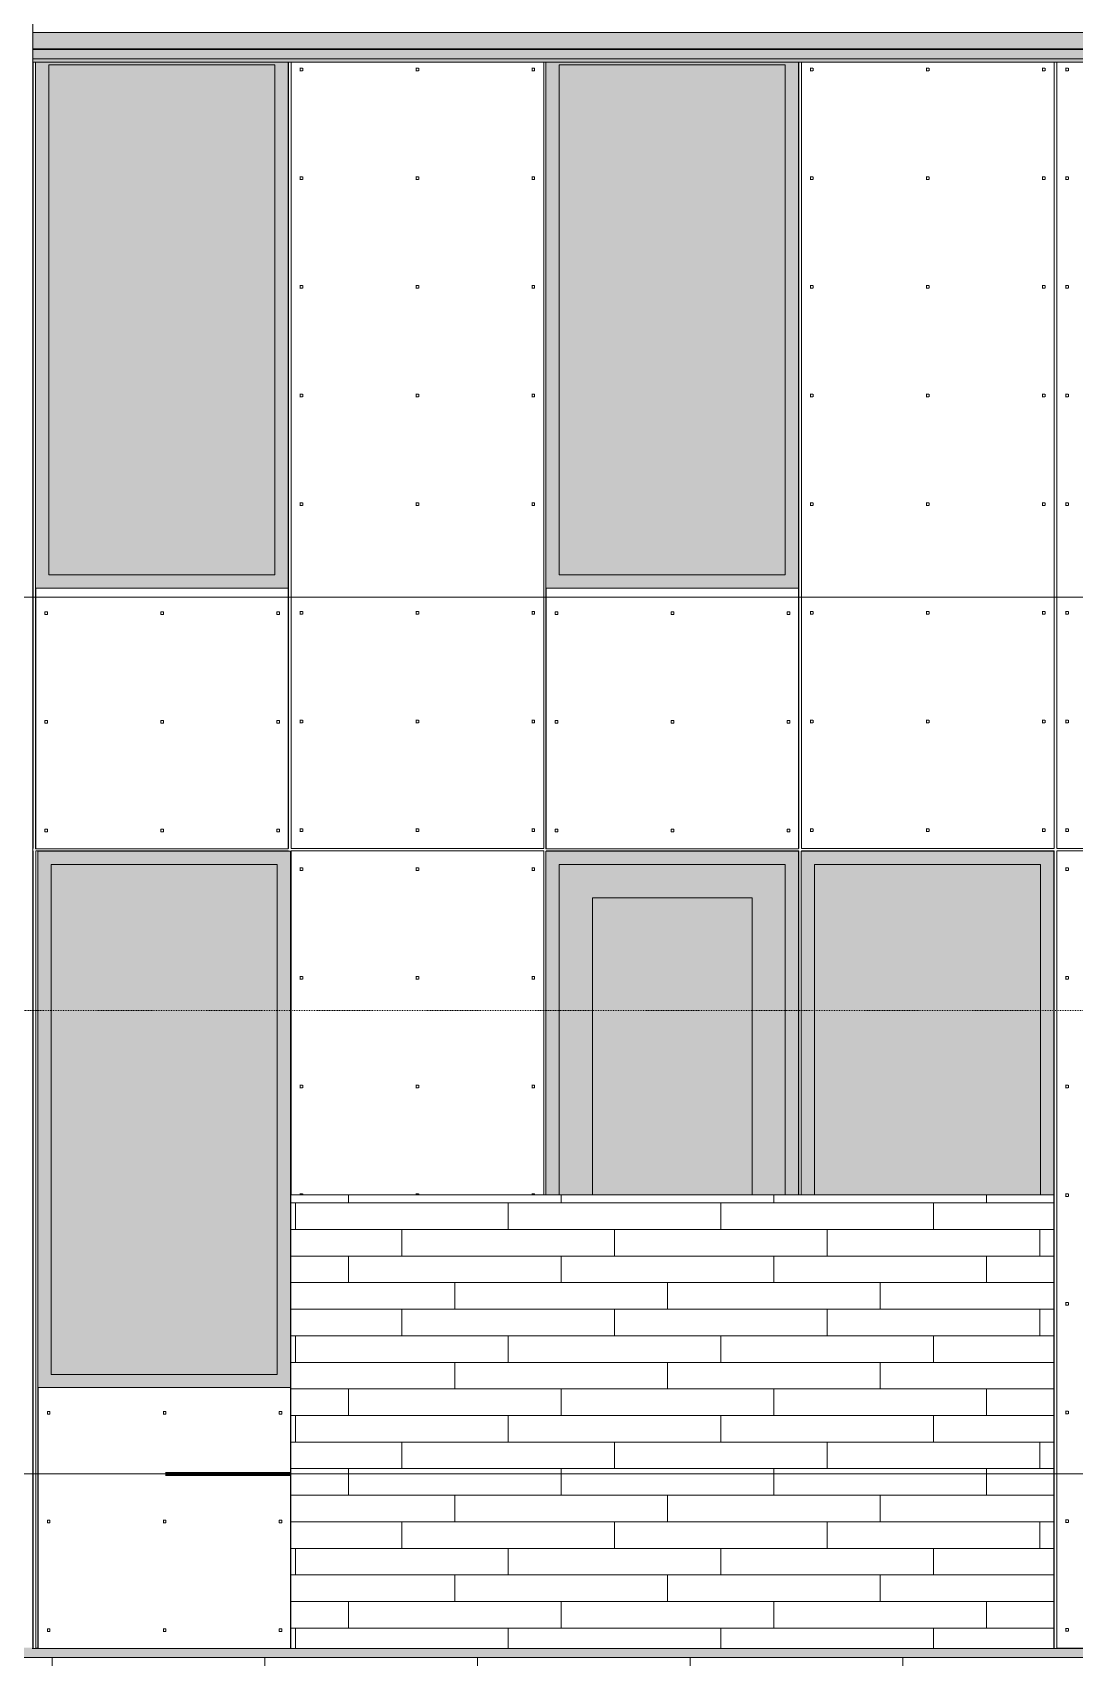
# Model space of a CAD drawing. Header units: inches. Extents: x -4179 to 1631, y -360 to 585.
# Drawn here: x -2369.4 to -2212.6, y 108.4 to 353 of the extents above; entities that cross this region are included whole.
import ezdxf

# ---------------------------------------------------------------- set-up
doc = ezdxf.new("R2010")
doc.units = ezdxf.units.IN
doc.header["$MEASUREMENT"] = 0
doc.linetypes.add('Aligning Line 1_8_', pattern=[0.25, 0.125, -0.125])
doc.linetypes.add('Grid Line 1_2_', pattern=[0.875, 0.5, -0.125, 0.125, -0.125])
for name, color, linetype, lineweight in [('0-1', 7, 'Continuous', 5), ('A-AREA', 32, 'Continuous', 70), ('A-CLNG', 13, 'Continuous', 13), ('A-CLNG-1', 13, 'Continuous', 5), ('A-FLOR-LEVL-1', 51, 'Grid Line 1_2_', 9), ('A-GENM', 5, 'Continuous', 9), ('A-GLAZ', 151, 'Continuous', 13), ('A-GLAZ-1', 251, 'Continuous', 9), ('A-WALL', 113, 'Continuous', 13), ('A-WALL-PATT-1', 251, 'Continuous', 9), ('G-ANNO-SYMB', 111, 'Aligning Line 1_8_', 9)]:
    doc.layers.add(name, color=color, linetype=linetype, lineweight=lineweight)
pattern_1 = [(0, (-2217.824, 136.8), (0, 4), []), (90, (-2217.824, 136.8), (-8, 8), [4, -28]), (90, (-2201.824, 140.8), (-8, 8), [4, -28])]

# ---------------------------------------------------------------- blocks, each defined once
blk = doc.blocks.new('CTR - 2nd Phase_rvt-1-BUILDING ELEVATION - WEST')
at = {"layer": 'A-FLOR-LEVL-1'}
for p, q in [((-4168.71, 268), (-1814.21, 268)), ((-4168.71, 136), (-1814.21, 136))]:
    blk.add_line(p, q, dxfattribs=at)
blk = doc.blocks.new('CTR - 1st Phase - Common Walls_rvt-1-BUILDING ELEVATION - WEST')
at = {"layer": 'A-FLOR-LEVL-1'}
for p, q in [((-4168.71, 268), (-1814.21, 268)), ((-4168.71, 136), (-1814.21, 136))]:
    blk.add_line(p, q, dxfattribs=at)
blk = doc.blocks.new('CTR - 1st Phase -Stairs _ Elevators_rvt-1-BUILDING ELEVATION - WEST')
at = {"layer": 'A-FLOR-LEVL-1'}
for p, q in [((-4168.71, 268), (-1814.21, 268)), ((-4168.71, 136), (-1814.21, 136))]:
    blk.add_line(p, q, dxfattribs=at)
blk = doc.blocks.new('Basic Wall _ EXT - FIBER CEMENT - LARGE - ___-2162463-BUILDING ELEVATION - WEST')
at = {"layer": 'A-WALL'}
for points in [[(-2067.92, 350.53), (-2067.89, 350.53), (-2067.92, 353), (-2369.31, 353), (-2369.31, 350.53), (-2071.29, 350.53)], [(-2177.06, 350.46), (-2067.17, 350.47), (-2067.92, 350.53), (-2369.31, 350.5), (-2369.28, 350.46), (-2177.12, 350.46)], [(-2369.31, 349.02), (-2177.12, 349.02), (-2177.12, 350.12), (-2067.14, 350.12), (-2067.17, 350.46), (-2369.31, 350.46), (-2369.31, 349.34)], [(-2067.07, 348.68), (-2066.86, 348.68), (-2067.11, 348.98), (-2067.14, 348.76), (-2177.12, 348.76), (-2177.12, 349.02), (-2369.31, 349.02), (-2369.31, 348.68), (-2067.11, 348.68)], [(-2369.3, 348.55), (-2066.84, 348.59), (-2066.86, 348.68), (-2369.31, 348.64), (-2369.31, 348.55)]]:
    blk.add_hatch(color=256, dxfattribs=at).paths.add_polyline_path(points, flags=0)
for p, q in [((-2369.31, 350.53), (-2369.31, 353)), ((-2067.89, 353), (-2369.31, 353)), ((-2369.31, 350.46), (-2369.31, 350.53)), ((-2067.89, 350.53), (-2369.31, 350.53)), ((-2369.31, 349.02), (-2369.31, 350.46)), ((-2067.14, 350.46), (-2369.31, 350.46)), ((-2369.31, 348.68), (-2369.31, 349.02)), ((-2177.12, 349.02), (-2369.31, 349.02)), ((-2369.31, 348.55), (-2369.31, 348.68)), ((-2369.31, 348.53), (-2369.31, 348.55)), ((-2369.31, 348.51), (-2369.31, 348.53)), ((-2369.31, 348.51), (-2066.96, 348.51))]:
    blk.add_line(p, q, dxfattribs=at)
blk = doc.blocks.new('_THE_ WINDOW _ DOOR - Door - 2nd Floor-2113405-BUILDING ELEVATION - WEST')
at = {"layer": 'A-GLAZ'}
for points in [[(-2290.14, 178), (-2290.14, 227.75), (-2256.11, 227.75), (-2256.11, 178), (-2254.11, 178), (-2254.11, 229.75), (-2292.14, 229.75), (-2292.14, 178), (-2291.23, 178)], [(-2285.14, 178), (-2285.14, 222.75), (-2261.11, 222.75), (-2261.11, 178), (-2256.11, 178), (-2256.11, 227.75), (-2290.14, 227.75), (-2290.14, 178), (-2287.17, 178)], [(-2261.11, 178), (-2261.11, 222.75), (-2285.14, 222.75), (-2285.14, 178)]]:
    blk.add_hatch(color=256, dxfattribs=at).paths.add_polyline_path(points, flags=0)
for p, q in [((-2254.11, 229.75), (-2292.14, 229.75)), ((-2292.14, 229.75), (-2292.14, 178)), ((-2290.14, 178), (-2290.14, 227.75)), ((-2290.14, 227.75), (-2256.11, 227.75)), ((-2256.11, 227.75), (-2256.11, 178)), ((-2254.11, 178), (-2254.11, 229.75)), ((-2285.14, 178), (-2285.14, 222.75)), ((-2285.14, 222.75), (-2261.11, 222.75)), ((-2261.11, 222.75), (-2261.11, 178))]:
    blk.add_line(p, q, dxfattribs=at)
blk = doc.blocks.new('_THE_ WINDOW _ DOOR - Window - 3rd Floor-V15-BUILDING ELEVATION - WEST')
at = {"layer": 'A-GLAZ'}
h = blk.add_hatch(color=256, dxfattribs=at)
h.paths.add_polyline_path([(-2254.11, 269.37), (-2254.11, 348.51), (-2292.14, 348.51), (-2292.14, 269.37), (-2256.11, 269.37)], flags=0)
h.paths.add_polyline_path([(-2258.03, 271.37), (-2290.14, 271.4), (-2290.14, 348.12), (-2256.11, 348.12), (-2256.11, 271.37)], flags=0)
blk.add_hatch(color=256, dxfattribs=at).paths.add_polyline_path([(-2258.03, 271.37), (-2256.11, 271.37), (-2256.11, 348.12), (-2290.14, 348.12), (-2290.14, 271.37)], flags=0)
at = {"layer": 'A-GLAZ-1'}
h = blk.add_hatch(dxfattribs=at)
h.set_pattern_fill('FP_32', color=256, style=0, pattern_type=2)
h.set_pattern_definition([(180, (-2293.88, 287.55), (38.4, 120.38), [0.392, -38.007]), (180, (-2293.88, 287.95), (38.4, 120.38), [0.392, -38.007]), (180, (-2293.88, 303.91), (38.4, 120.38), [0.392, -38.007]), (180, (-2293.88, 304.3), (38.4, 120.38), [0.392, -38.007]), (180, (-2293.88, 320.27), (38.4, 120.38), [0.392, -38.007]), (180, (-2293.88, 320.66), (38.4, 120.38), [0.392, -38.007]), (180, (-2293.88, 336.62), (38.4, 120.38), [0.392, -38.007]), (180, (-2293.88, 337.02), (38.4, 120.38), [0.392, -38.007]), (180, (-2293.88, 352.98), (38.4, 120.38), [0.392, -38.007]), (180, (-2293.88, 353.38), (38.4, 120.38), [0.392, -38.007]), (180, (-2293.88, 369.34), (38.4, 120.38), [0.392, -38.007]), (180, (-2293.88, 369.73), (38.4, 120.375), [0.392, -38.007]), (180, (-2293.88, 385.7), (38.4, 120.375), [0.392, -38.007]), (180, (-2293.88, 386.09), (38.4, 120.375), [0.392, -38.007]), (180, (-2293.88, 402.05), (38.4, 120.375), [0.392, -38.007]), (180, (-2293.88, 402.45), (38.4, 120.375), [0.392, -38.007]), (180, (-2311.33, 287.55), (38.4, 120.38), [0.392, -38.007]), (180, (-2311.33, 287.95), (38.4, 120.38), [0.392, -38.007]), (180, (-2311.33, 303.91), (38.4, 120.38), [0.392, -38.007]), (180, (-2311.33, 304.3), (38.4, 120.38), [0.392, -38.007]), (180, (-2311.33, 320.27), (38.4, 120.38), [0.392, -38.007]), (180, (-2311.33, 320.66), (38.4, 120.38), [0.392, -38.007]), (180, (-2311.33, 336.62), (38.4, 120.38), [0.392, -38.007]), (180, (-2311.33, 337.02), (38.4, 120.38), [0.392, -38.007]), (180, (-2311.33, 352.98), (38.4, 120.38), [0.392, -38.007]), (180, (-2311.33, 353.38), (38.4, 120.38), [0.392, -38.007]), (180, (-2311.33, 369.34), (38.4, 120.375), [0.392, -38.007]), (180, (-2311.33, 369.73), (38.4, 120.375), [0.392, -38.007]), (180, (-2311.33, 385.7), (38.4, 120.375), [0.392, -38.007]), (180, (-2311.33, 386.09), (38.4, 120.375), [0.392, -38.007]), (180, (-2311.33, 402.05), (38.4, 120.375), [0.392, -38.007]), (180, (-2311.33, 402.45), (38.4, 120.375), [0.392, -38.007]), (180, (-2328.78, 287.55), (38.4, 120.38), [0.392, -38.007]), (180, (-2328.78, 287.95), (38.4, 120.38), [0.392, -38.007]), (180, (-2328.78, 303.91), (38.4, 120.38), [0.392, -38.007]), (180, (-2328.78, 304.3), (38.4, 120.38), [0.392, -38.007]), (180, (-2328.78, 320.27), (38.4, 120.38), [0.392, -38.007]), (180, (-2328.78, 320.66), (38.4, 120.38), [0.392, -38.007]), (180, (-2328.78, 336.62), (38.4, 120.38), [0.392, -38.007]), (180, (-2328.78, 337.02), (38.4, 120.38), [0.392, -38.007]), (180, (-2328.78, 352.98), (38.4, 120.38), [0.392, -38.007]), (180, (-2328.78, 353.38), (38.4, 120.38), [0.392, -38.007]), (180, (-2328.78, 369.34), (38.4, 120.375), [0.392, -38.007]), (180, (-2328.78, 369.73), (38.4, 120.375), [0.392, -38.007]), (180, (-2328.78, 385.7), (38.4, 120.375), [0.392, -38.007]), (180, (-2328.78, 386.09), (38.4, 120.375), [0.392, -38.007]), (180, (-2328.78, 402.05), (38.4, 120.375), [0.392, -38.007]), (180, (-2328.78, 402.45), (38.4, 120.375), [0.392, -38.007]), (90, (-2292.136, 285), (38.4, -2e-15), [120, -0.375]), (90, (-2292.51, 285), (38.4, -2e-15), [120, -0.375]), (90, (-2293.877, 287.554), (38.4, -2e-15), [0.392, -119.982]), (90, (-2293.877, 303.91), (38.4, -2e-15), [0.392, -119.982]), (90, (-2293.877, 320.268), (38.4, -2e-15), [0.392, -119.982]), (90, (-2293.877, 336.625), (38.4, -2e-15), [0.392, -119.982]), (90, (-2293.877, 352.982), (38.4, -2e-15), [0.392, -119.982]), (90, (-2293.877, 369.34), (38.4, -2e-15), [0.392, -119.982]), (90, (-2293.877, 385.697), (38.4, -2e-15), [0.392, -119.982]), (90, (-2293.877, 402.054), (38.4, -2e-15), [0.392, -119.982]), (90, (-2294.27, 287.554), (38.4, -2e-15), [0.392, -119.982]), (90, (-2294.27, 303.91), (38.4, -2e-15), [0.392, -119.982]), (90, (-2294.27, 320.268), (38.4, -2e-15), [0.392, -119.982]), (90, (-2294.27, 336.625), (38.4, -2e-15), [0.392, -119.982]), (90, (-2294.27, 352.982), (38.4, -2e-15), [0.392, -119.982]), (90, (-2294.27, 369.34), (38.4, -2e-15), [0.392, -119.982]), (90, (-2294.27, 385.697), (38.4, -2e-15), [0.392, -119.982]), (90, (-2294.27, 402.054), (38.4, -2e-15), [0.392, -119.982]), (90, (-2311.327, 287.554), (38.4, -2e-15), [0.392, -119.982]), (90, (-2311.327, 303.91), (38.4, -2e-15), [0.392, -119.982]), (90, (-2311.327, 320.268), (38.4, -2e-15), [0.392, -119.982]), (90, (-2311.327, 336.625), (38.4, -2e-15), [0.392, -119.982]), (90, (-2311.327, 352.982), (38.4, -2e-15), [0.392, -119.982]), (90, (-2311.327, 369.34), (38.4, -2e-15), [0.392, -119.982]), (90, (-2311.327, 385.697), (38.4, -2e-15), [0.392, -119.982]), (90, (-2311.327, 402.054), (38.4, -2e-15), [0.392, -119.982]), (90, (-2311.72, 287.554), (38.4, -2e-15), [0.392, -119.982]), (90, (-2311.72, 303.91), (38.4, -2e-15), [0.392, -119.982]), (90, (-2311.72, 320.268), (38.4, -2e-15), [0.392, -119.982]), (90, (-2311.72, 336.625), (38.4, -2e-15), [0.392, -119.982]), (90, (-2311.72, 352.982), (38.4, -2e-15), [0.392, -119.982]), (90, (-2311.72, 369.34), (38.4, -2e-15), [0.392, -119.982]), (90, (-2311.72, 385.697), (38.4, -2e-15), [0.392, -119.982]), (90, (-2311.72, 402.054), (38.4, -2e-15), [0.392, -119.982]), (90, (-2328.777, 287.554), (38.4, -2e-15), [0.392, -119.982]), (90, (-2328.777, 303.91), (38.4, -2e-15), [0.392, -119.982]), (90, (-2328.777, 320.268), (38.4, -2e-15), [0.392, -119.982]), (90, (-2328.777, 336.625), (38.4, -2e-15), [0.392, -119.982]), (90, (-2328.777, 352.982), (38.4, -2e-15), [0.392, -119.982]), (90, (-2328.777, 369.34), (38.4, -2e-15), [0.392, -119.982]), (90, (-2328.777, 385.697), (38.4, -2e-15), [0.392, -119.982]), (90, (-2328.777, 402.054), (38.4, -2e-15), [0.392, -119.982]), (90, (-2329.17, 287.554), (38.4, -2e-15), [0.392, -119.982]), (90, (-2329.17, 303.91), (38.4, -2e-15), [0.392, -119.982]), (90, (-2329.17, 320.268), (38.4, -2e-15), [0.392, -119.982]), (90, (-2329.17, 336.625), (38.4, -2e-15), [0.392, -119.982]), (90, (-2329.17, 352.982), (38.4, -2e-15), [0.392, -119.982]), (90, (-2329.17, 369.34), (38.4, -2e-15), [0.392, -119.982]), (90, (-2329.17, 385.697), (38.4, -2e-15), [0.392, -119.982]), (90, (-2329.17, 402.054), (38.4, -2e-15), [0.392, -119.982]), (0, (-2330.54, 284.62), (38.4, 120.38), [38.025, -0.375]), (0, (-2330.54, 285), (38.4, 120.38), [38.025, -0.375])])
h.paths.add_polyline_path([(-2254.11, 230.12), (-2254.11, 269.37), (-2292.14, 269.37), (-2292.14, 230.12)], flags=0)
at = {"layer": 'A-GLAZ'}
for p, q in [((-2292.14, 348.52), (-2292.14, 269.37)), ((-2290.14, 348.12), (-2256.11, 348.12)), ((-2290.14, 271.37), (-2290.14, 348.12)), ((-2256.11, 348.12), (-2256.11, 271.37)), ((-2254.11, 269.37), (-2254.11, 348.53)), ((-2292.14, 269.37), (-2254.11, 269.37)), ((-2292.14, 269.37), (-2292.14, 230.12)), ((-2256.11, 271.37), (-2290.14, 271.37)), ((-2254.11, 230.12), (-2254.11, 269.37)), ((-2292.14, 230.12), (-2254.11, 230.12))]:
    blk.add_line(p, q, dxfattribs=at)
blk = doc.blocks.new('_THE_ WINDOW _ DOOR - Window - 3rd Floor-2113404-BUILDING ELEVATION - WEST')
at = {"layer": 'A-GLAZ'}
h = blk.add_hatch(color=256, dxfattribs=at)
h.paths.add_polyline_path([(-2445.74, 269.37), (-2407.71, 269.37), (-2407.71, 348.51), (-2445.74, 348.51), (-2445.74, 343.6)], flags=0)
h.paths.add_polyline_path([(-2409.71, 271.37), (-2443.74, 271.37), (-2443.74, 348.12), (-2409.71, 348.12), (-2409.71, 343.6)], flags=0)
blk.add_hatch(color=256, dxfattribs=at).paths.add_polyline_path([(-2443.74, 271.37), (-2409.71, 271.37), (-2409.71, 348.12), (-2443.74, 348.12), (-2443.74, 305.4)], flags=0)
at = {"layer": 'A-GLAZ-1'}
h = blk.add_hatch(dxfattribs=at)
h.set_pattern_fill('FP_18', color=256, style=0, pattern_type=2)
h.set_pattern_definition([(180, (-2447.48, 287.55), (38.4, 120.38), [0.392, -38.007]), (180, (-2447.48, 287.95), (38.4, 120.38), [0.392, -38.007]), (180, (-2447.48, 303.91), (38.4, 120.38), [0.392, -38.007]), (180, (-2447.48, 304.3), (38.4, 120.38), [0.392, -38.007]), (180, (-2447.48, 320.27), (38.4, 120.38), [0.392, -38.007]), (180, (-2447.48, 320.66), (38.4, 120.38), [0.392, -38.007]), (180, (-2447.48, 336.62), (38.4, 120.38), [0.392, -38.007]), (180, (-2447.48, 337.02), (38.4, 120.38), [0.392, -38.007]), (180, (-2447.48, 352.98), (38.4, 120.38), [0.392, -38.007]), (180, (-2447.48, 353.38), (38.4, 120.38), [0.392, -38.007]), (180, (-2447.48, 369.34), (38.4, 120.38), [0.392, -38.007]), (180, (-2447.48, 369.73), (38.4, 120.375), [0.392, -38.007]), (180, (-2447.48, 385.7), (38.4, 120.375), [0.392, -38.007]), (180, (-2447.48, 386.09), (38.4, 120.375), [0.392, -38.007]), (180, (-2447.48, 402.05), (38.4, 120.375), [0.392, -38.007]), (180, (-2447.48, 402.45), (38.4, 120.375), [0.392, -38.007]), (180, (-2464.93, 287.55), (38.4, 120.38), [0.392, -38.007]), (180, (-2464.93, 287.95), (38.4, 120.38), [0.392, -38.007]), (180, (-2464.93, 303.91), (38.4, 120.38), [0.392, -38.007]), (180, (-2464.93, 304.3), (38.4, 120.38), [0.392, -38.007]), (180, (-2464.93, 320.27), (38.4, 120.38), [0.392, -38.007]), (180, (-2464.93, 320.66), (38.4, 120.38), [0.392, -38.007]), (180, (-2464.93, 336.62), (38.4, 120.38), [0.392, -38.007]), (180, (-2464.93, 337.02), (38.4, 120.38), [0.392, -38.007]), (180, (-2464.93, 352.98), (38.4, 120.38), [0.392, -38.007]), (180, (-2464.93, 353.38), (38.4, 120.38), [0.392, -38.007]), (180, (-2464.93, 369.34), (38.4, 120.375), [0.392, -38.007]), (180, (-2464.93, 369.73), (38.4, 120.375), [0.392, -38.007]), (180, (-2464.93, 385.7), (38.4, 120.375), [0.392, -38.007]), (180, (-2464.93, 386.09), (38.4, 120.375), [0.392, -38.007]), (180, (-2464.93, 402.05), (38.4, 120.375), [0.392, -38.007]), (180, (-2464.93, 402.45), (38.4, 120.375), [0.392, -38.007]), (180, (-2482.38, 287.55), (38.4, 120.38), [0.392, -38.007]), (180, (-2482.38, 287.95), (38.4, 120.38), [0.392, -38.007]), (180, (-2482.38, 303.91), (38.4, 120.38), [0.392, -38.007]), (180, (-2482.38, 304.3), (38.4, 120.38), [0.392, -38.007]), (180, (-2482.38, 320.27), (38.4, 120.38), [0.392, -38.007]), (180, (-2482.38, 320.66), (38.4, 120.38), [0.392, -38.007]), (180, (-2482.38, 336.62), (38.4, 120.38), [0.392, -38.007]), (180, (-2482.38, 337.02), (38.4, 120.38), [0.392, -38.007]), (180, (-2482.38, 352.98), (38.4, 120.38), [0.392, -38.007]), (180, (-2482.38, 353.38), (38.4, 120.38), [0.392, -38.007]), (180, (-2482.38, 369.34), (38.4, 120.375), [0.392, -38.007]), (180, (-2482.38, 369.73), (38.4, 120.375), [0.392, -38.007]), (180, (-2482.38, 385.7), (38.4, 120.375), [0.392, -38.007]), (180, (-2482.38, 386.09), (38.4, 120.375), [0.392, -38.007]), (180, (-2482.38, 402.05), (38.4, 120.375), [0.392, -38.007]), (180, (-2482.38, 402.45), (38.4, 120.375), [0.392, -38.007]), (90, (-2445.736, 285), (38.4, -2e-15), [120, -0.375]), (90, (-2446.11, 285), (38.4, -2e-15), [120, -0.375]), (90, (-2447.477, 287.554), (38.4, -2e-15), [0.392, -119.982]), (90, (-2447.477, 303.91), (38.4, -2e-15), [0.392, -119.982]), (90, (-2447.477, 320.268), (38.4, -2e-15), [0.392, -119.982]), (90, (-2447.477, 336.625), (38.4, -2e-15), [0.392, -119.982]), (90, (-2447.477, 352.982), (38.4, -2e-15), [0.392, -119.982]), (90, (-2447.477, 369.34), (38.4, -2e-15), [0.392, -119.982]), (90, (-2447.477, 385.697), (38.4, -2e-15), [0.392, -119.982]), (90, (-2447.477, 402.054), (38.4, -2e-15), [0.392, -119.982]), (90, (-2447.87, 287.554), (38.4, -2e-15), [0.392, -119.982]), (90, (-2447.87, 303.91), (38.4, -2e-15), [0.392, -119.982]), (90, (-2447.87, 320.268), (38.4, -2e-15), [0.392, -119.982]), (90, (-2447.87, 336.625), (38.4, -2e-15), [0.392, -119.982]), (90, (-2447.87, 352.982), (38.4, -2e-15), [0.392, -119.982]), (90, (-2447.87, 369.34), (38.4, -2e-15), [0.392, -119.982]), (90, (-2447.87, 385.697), (38.4, -2e-15), [0.392, -119.982]), (90, (-2447.87, 402.054), (38.4, -2e-15), [0.392, -119.982]), (90, (-2464.927, 287.554), (38.4, -2e-15), [0.392, -119.982]), (90, (-2464.927, 303.91), (38.4, -2e-15), [0.392, -119.982]), (90, (-2464.927, 320.268), (38.4, -2e-15), [0.392, -119.982]), (90, (-2464.927, 336.625), (38.4, -2e-15), [0.392, -119.982]), (90, (-2464.927, 352.982), (38.4, -2e-15), [0.392, -119.982]), (90, (-2464.927, 369.34), (38.4, -2e-15), [0.392, -119.982]), (90, (-2464.927, 385.697), (38.4, -2e-15), [0.392, -119.982]), (90, (-2464.927, 402.054), (38.4, -2e-15), [0.392, -119.982]), (90, (-2465.32, 287.554), (38.4, -2e-15), [0.392, -119.982]), (90, (-2465.32, 303.91), (38.4, -2e-15), [0.392, -119.982]), (90, (-2465.32, 320.268), (38.4, -2e-15), [0.392, -119.982]), (90, (-2465.32, 336.625), (38.4, -2e-15), [0.392, -119.982]), (90, (-2465.32, 352.982), (38.4, -2e-15), [0.392, -119.982]), (90, (-2465.32, 369.34), (38.4, -2e-15), [0.392, -119.982]), (90, (-2465.32, 385.697), (38.4, -2e-15), [0.392, -119.982]), (90, (-2465.32, 402.054), (38.4, -2e-15), [0.392, -119.982]), (90, (-2482.377, 287.554), (38.4, -2e-15), [0.392, -119.982]), (90, (-2482.377, 303.91), (38.4, -2e-15), [0.392, -119.982]), (90, (-2482.377, 320.268), (38.4, -2e-15), [0.392, -119.982]), (90, (-2482.377, 336.625), (38.4, -2e-15), [0.392, -119.982]), (90, (-2482.377, 352.982), (38.4, -2e-15), [0.392, -119.982]), (90, (-2482.377, 369.34), (38.4, -2e-15), [0.392, -119.982]), (90, (-2482.377, 385.697), (38.4, -2e-15), [0.392, -119.982]), (90, (-2482.377, 402.054), (38.4, -2e-15), [0.392, -119.982]), (90, (-2482.77, 287.554), (38.4, -2e-15), [0.392, -119.982]), (90, (-2482.77, 303.91), (38.4, -2e-15), [0.392, -119.982]), (90, (-2482.77, 320.268), (38.4, -2e-15), [0.392, -119.982]), (90, (-2482.77, 336.625), (38.4, -2e-15), [0.392, -119.982]), (90, (-2482.77, 352.982), (38.4, -2e-15), [0.392, -119.982]), (90, (-2482.77, 369.34), (38.4, -2e-15), [0.392, -119.982]), (90, (-2482.77, 385.697), (38.4, -2e-15), [0.392, -119.982]), (90, (-2482.77, 402.054), (38.4, -2e-15), [0.392, -119.982]), (0, (-2484.14, 284.62), (38.4, 120.38), [38.025, -0.375]), (0, (-2484.14, 285), (38.4, 120.38), [38.025, -0.375])])
h.paths.add_polyline_path([(-2445.74, 230.12), (-2407.71, 230.12), (-2407.71, 269.37), (-2445.74, 269.37), (-2445.74, 251.91)], flags=0)
at = {"layer": 'A-GLAZ'}
for p, q in [((-2445.74, 348.52), (-2445.74, 269.37)), ((-2443.74, 348.12), (-2409.71, 348.12)), ((-2443.74, 271.37), (-2443.74, 348.12)), ((-2409.71, 348.12), (-2409.71, 271.37)), ((-2407.71, 269.37), (-2407.71, 348.52)), ((-2445.74, 269.37), (-2407.71, 269.37)), ((-2445.74, 269.37), (-2445.74, 230.12)), ((-2409.71, 271.37), (-2443.74, 271.37)), ((-2407.71, 230.12), (-2407.71, 269.37)), ((-2445.74, 230.12), (-2407.71, 230.12))]:
    blk.add_line(p, q, dxfattribs=at)
blk = doc.blocks.new('_THE_ WINDOW _ DOOR - Window - 2nd Floor-2113403-BUILDING ELEVATION - WEST')
at = {"layer": 'A-GLAZ'}
for points in [[(-2217.71, 178), (-2215.71, 178), (-2215.71, 229.75), (-2253.74, 229.75), (-2253.74, 178), (-2251.74, 178), (-2251.74, 227.75), (-2217.71, 227.75)], [(-2217.71, 178), (-2217.71, 227.75), (-2251.74, 227.75), (-2251.74, 178), (-2219.95, 178)]]:
    blk.add_hatch(color=256, dxfattribs=at).paths.add_polyline_path(points, flags=0)
for p, q in [((-2215.71, 229.75), (-2253.74, 229.75)), ((-2253.74, 229.75), (-2253.74, 178)), ((-2251.74, 178), (-2251.74, 227.75)), ((-2251.74, 227.75), (-2217.71, 227.75)), ((-2217.71, 227.75), (-2217.71, 178)), ((-2215.71, 178), (-2215.71, 229.75))]:
    blk.add_line(p, q, dxfattribs=at)
blk = doc.blocks.new('_THE_ WINDOW _ DOOR - Window - 2nd Floor-2113400-BUILDING ELEVATION - WEST')
at = {"layer": 'A-GLAZ'}
h = blk.add_hatch(color=256, dxfattribs=at)
h.paths.add_polyline_path([(-2443.36, 149), (-2407.34, 149), (-2407.34, 229.75), (-2445.36, 229.75), (-2445.36, 149)], flags=0)
h.paths.add_polyline_path([(-2443.36, 151), (-2443.36, 227.75), (-2409.34, 227.75), (-2409.34, 151)], flags=0)
blk.add_hatch(color=256, dxfattribs=at).paths.add_polyline_path([(-2443.36, 151), (-2409.34, 151), (-2409.34, 227.75), (-2443.36, 227.75), (-2443.36, 160.21)], flags=0)
at = {"layer": 'A-GLAZ-1'}
h = blk.add_hatch(dxfattribs=at)
h.set_pattern_fill('FP_25', color=256, style=0, pattern_type=2)
h.set_pattern_definition([(180, (-2447.1, 167.18), (38.4, 120.38), [0.392, -38.007]), (180, (-2447.1, 167.57), (38.4, 120.38), [0.392, -38.007]), (180, (-2447.1, 183.54), (38.4, 120.38), [0.392, -38.007]), (180, (-2447.1, 183.93), (38.4, 120.38), [0.392, -38.007]), (180, (-2447.1, 199.89), (38.4, 120.38), [0.392, -38.007]), (180, (-2447.1, 200.29), (38.4, 120.38), [0.392, -38.007]), (180, (-2447.1, 216.25), (38.4, 120.38), [0.392, -38.007]), (180, (-2447.1, 216.64), (38.4, 120.38), [0.392, -38.007]), (180, (-2447.1, 232.61), (38.4, 120.38), [0.392, -38.007]), (180, (-2447.1, 233), (38.4, 120.38), [0.392, -38.007]), (180, (-2447.1, 248.96), (38.4, 120.38), [0.392, -38.007]), (180, (-2447.1, 249.36), (38.4, 120.375), [0.392, -38.007]), (180, (-2447.1, 265.32), (38.4, 120.375), [0.392, -38.007]), (180, (-2447.1, 265.71), (38.4, 120.375), [0.392, -38.007]), (180, (-2447.1, 281.68), (38.4, 120.375), [0.392, -38.007]), (180, (-2447.1, 282.07), (38.4, 120.375), [0.392, -38.007]), (180, (-2464.55, 167.18), (38.4, 120.38), [0.392, -38.007]), (180, (-2464.55, 167.57), (38.4, 120.38), [0.392, -38.007]), (180, (-2464.55, 183.54), (38.4, 120.38), [0.392, -38.007]), (180, (-2464.55, 183.93), (38.4, 120.38), [0.392, -38.007]), (180, (-2464.55, 199.89), (38.4, 120.38), [0.392, -38.007]), (180, (-2464.55, 200.29), (38.4, 120.38), [0.392, -38.007]), (180, (-2464.55, 216.25), (38.4, 120.38), [0.392, -38.007]), (180, (-2464.55, 216.64), (38.4, 120.38), [0.392, -38.007]), (180, (-2464.55, 232.61), (38.4, 120.38), [0.392, -38.007]), (180, (-2464.55, 233), (38.4, 120.38), [0.392, -38.007]), (180, (-2464.55, 248.96), (38.4, 120.375), [0.392, -38.007]), (180, (-2464.55, 249.36), (38.4, 120.375), [0.392, -38.007]), (180, (-2464.55, 265.32), (38.4, 120.375), [0.392, -38.007]), (180, (-2464.55, 265.71), (38.4, 120.375), [0.392, -38.007]), (180, (-2464.55, 281.68), (38.4, 120.375), [0.392, -38.007]), (180, (-2464.55, 282.07), (38.4, 120.375), [0.392, -38.007]), (180, (-2482, 167.18), (38.4, 120.38), [0.392, -38.007]), (180, (-2482, 167.57), (38.4, 120.38), [0.392, -38.007]), (180, (-2482, 183.54), (38.4, 120.38), [0.392, -38.007]), (180, (-2482, 183.93), (38.4, 120.38), [0.392, -38.007]), (180, (-2482, 199.89), (38.4, 120.38), [0.392, -38.007]), (180, (-2482, 200.29), (38.4, 120.38), [0.392, -38.007]), (180, (-2482, 216.25), (38.4, 120.38), [0.392, -38.007]), (180, (-2482, 216.64), (38.4, 120.38), [0.392, -38.007]), (180, (-2482, 232.61), (38.4, 120.38), [0.392, -38.007]), (180, (-2482, 233), (38.4, 120.38), [0.392, -38.007]), (180, (-2482, 248.96), (38.4, 120.375), [0.392, -38.007]), (180, (-2482, 249.36), (38.4, 120.375), [0.392, -38.007]), (180, (-2482, 265.32), (38.4, 120.375), [0.392, -38.007]), (180, (-2482, 265.71), (38.4, 120.375), [0.392, -38.007]), (180, (-2482, 281.68), (38.4, 120.375), [0.392, -38.007]), (180, (-2482, 282.07), (38.4, 120.375), [0.392, -38.007]), (90, (-2445.36, 164.625), (38.4, -2e-15), [120, -0.375]), (90, (-2445.736, 164.625), (38.4, -2e-15), [120, -0.375]), (90, (-2447.102, 167.18), (38.4, -2e-15), [0.392, -119.982]), (90, (-2447.102, 183.536), (38.4, -2e-15), [0.392, -119.982]), (90, (-2447.102, 199.893), (38.4, -2e-15), [0.392, -119.982]), (90, (-2447.102, 216.25), (38.4, -2e-15), [0.392, -119.982]), (90, (-2447.102, 232.607), (38.4, -2e-15), [0.392, -119.982]), (90, (-2447.102, 248.964), (38.4, -2e-15), [0.392, -119.982]), (90, (-2447.102, 265.322), (38.4, -2e-15), [0.392, -119.982]), (90, (-2447.102, 281.68), (38.4, -2e-15), [0.392, -119.982]), (90, (-2447.495, 167.18), (38.4, -2e-15), [0.392, -119.982]), (90, (-2447.495, 183.536), (38.4, -2e-15), [0.392, -119.982]), (90, (-2447.495, 199.893), (38.4, -2e-15), [0.392, -119.982]), (90, (-2447.495, 216.25), (38.4, -2e-15), [0.392, -119.982]), (90, (-2447.495, 232.607), (38.4, -2e-15), [0.392, -119.982]), (90, (-2447.495, 248.964), (38.4, -2e-15), [0.392, -119.982]), (90, (-2447.495, 265.322), (38.4, -2e-15), [0.392, -119.982]), (90, (-2447.495, 281.68), (38.4, -2e-15), [0.392, -119.982]), (90, (-2464.552, 167.18), (38.4, -2e-15), [0.392, -119.982]), (90, (-2464.552, 183.536), (38.4, -2e-15), [0.392, -119.982]), (90, (-2464.552, 199.893), (38.4, -2e-15), [0.392, -119.982]), (90, (-2464.552, 216.25), (38.4, -2e-15), [0.392, -119.982]), (90, (-2464.552, 232.607), (38.4, -2e-15), [0.392, -119.982]), (90, (-2464.552, 248.964), (38.4, -2e-15), [0.392, -119.982]), (90, (-2464.552, 265.322), (38.4, -2e-15), [0.392, -119.982]), (90, (-2464.552, 281.68), (38.4, -2e-15), [0.392, -119.982]), (90, (-2464.945, 167.18), (38.4, -2e-15), [0.392, -119.982]), (90, (-2464.945, 183.536), (38.4, -2e-15), [0.392, -119.982]), (90, (-2464.945, 199.893), (38.4, -2e-15), [0.392, -119.982]), (90, (-2464.945, 216.25), (38.4, -2e-15), [0.392, -119.982]), (90, (-2464.945, 232.607), (38.4, -2e-15), [0.392, -119.982]), (90, (-2464.945, 248.964), (38.4, -2e-15), [0.392, -119.982]), (90, (-2464.945, 265.322), (38.4, -2e-15), [0.392, -119.982]), (90, (-2464.945, 281.68), (38.4, -2e-15), [0.392, -119.982]), (90, (-2482.002, 167.18), (38.4, -2e-15), [0.392, -119.982]), (90, (-2482.002, 183.536), (38.4, -2e-15), [0.392, -119.982]), (90, (-2482.002, 199.893), (38.4, -2e-15), [0.392, -119.982]), (90, (-2482.002, 216.25), (38.4, -2e-15), [0.392, -119.982]), (90, (-2482.002, 232.607), (38.4, -2e-15), [0.392, -119.982]), (90, (-2482.002, 248.964), (38.4, -2e-15), [0.392, -119.982]), (90, (-2482.002, 265.322), (38.4, -2e-15), [0.392, -119.982]), (90, (-2482.002, 281.68), (38.4, -2e-15), [0.392, -119.982]), (90, (-2482.395, 167.18), (38.4, -2e-15), [0.392, -119.982]), (90, (-2482.395, 183.536), (38.4, -2e-15), [0.392, -119.982]), (90, (-2482.395, 199.893), (38.4, -2e-15), [0.392, -119.982]), (90, (-2482.395, 216.25), (38.4, -2e-15), [0.392, -119.982]), (90, (-2482.395, 232.607), (38.4, -2e-15), [0.392, -119.982]), (90, (-2482.395, 248.964), (38.4, -2e-15), [0.392, -119.982]), (90, (-2482.395, 265.322), (38.4, -2e-15), [0.392, -119.982]), (90, (-2482.395, 281.68), (38.4, -2e-15), [0.392, -119.982]), (0, (-2483.76, 164.25), (38.4, 120.38), [38.025, -0.375]), (0, (-2483.76, 164.62), (38.4, 120.38), [38.025, -0.375])])
h.paths.add_polyline_path([(-2445.36, 109.75), (-2407.34, 109.75), (-2407.34, 149), (-2445.36, 149), (-2445.36, 112)], flags=0)
at = {"layer": 'A-GLAZ'}
for p, q in [((-2445.36, 229.75), (-2445.36, 149)), ((-2407.34, 229.75), (-2445.36, 229.75)), ((-2443.36, 227.75), (-2409.34, 227.75)), ((-2443.36, 151), (-2443.36, 227.75)), ((-2409.34, 227.75), (-2409.34, 151)), ((-2407.34, 149), (-2407.34, 229.75)), ((-2409.34, 151), (-2443.36, 151)), ((-2445.36, 149), (-2407.34, 149)), ((-2445.36, 149), (-2445.36, 109.75)), ((-2407.34, 109.75), (-2407.34, 149)), ((-2445.36, 109.75), (-2407.34, 109.75))]:
    blk.add_line(p, q, dxfattribs=at)
blk = doc.blocks.new('Family1 - SCUPPER-2162046-BUILDING ELEVATION - WEST')
at = {"layer": 'A-GENM'}
blk.add_hatch(color=256, dxfattribs=at).paths.add_polyline_path([(-3291.04, 109.75), (-3290.91, 109.75), (-3290.91, 395.5), (-3291.04, 395.5), (-3291.04, 109.87)], flags=0)
for p, q in [((-3290.91, 353), (-3290.91, 395.5)), ((-3290.91, 109.75), (-3290.91, 348.52)), ((-3290.91, 109.75), (-3291.04, 109.75))]:
    blk.add_line(p, q, dxfattribs=at)

msp = doc.modelspace()

# ---------------------------------------------------------------- hatches: boundary and pattern name
at = {"layer": 'A-CLNG-1'}
msp.add_hatch(color=256, dxfattribs=at).paths.add_polyline_path([(-2079.7327, 108.375), (-2068.1737, 108.375), (-2068.1737, 109.75), (-2369.4362, 109.75), (-2369.4362, 109.875), (-2379.1862, 109.875), (-2379.1862, 109.75), (-2521.9737, 109.75), (-2521.9737, 108.375), (-2097.8237, 108.375)], flags=0)
at = {"layer": 'A-WALL-PATT-1'}
h = msp.add_hatch(dxfattribs=at)
h.set_pattern_fill('FP_13', color=256, style=0, pattern_type=2)
h.set_pattern_definition([(0, (-3865.17, 112.3), (-38.4, 120.375), [0.392, -38.007]), (0, (-3865.17, 112.7), (-38.4, 120.375), [0.392, -38.007]), (0, (-3865.17, 128.66), (-38.4, 120.375), [0.392, -38.007]), (0, (-3865.17, 129.05), (-38.4, 120.375), [0.392, -38.007]), (0, (-3865.17, 145.02), (-38.4, 120.375), [0.392, -38.007]), (0, (-3865.17, 145.41), (-38.4, 120.375), [0.392, -38.007]), (0, (-3865.17, 161.38), (-38.4, 120.375), [0.392, -38.007]), (0, (-3865.17, 161.77), (-38.4, 120.375), [0.392, -38.007]), (0, (-3865.17, 177.73), (-38.4, 120.375), [0.392, -38.007]), (0, (-3865.17, 178.12), (-38.4, 120.375), [0.392, -38.007]), (0, (-3865.17, 194.09), (-38.4, 120.375), [0.392, -38.007]), (0, (-3865.17, 194.48), (-38.4, 120.375), [0.392, -38.007]), (0, (-3865.17, 210.45), (-38.4, 120.375), [0.392, -38.007]), (0, (-3865.17, 210.84), (-38.4, 120.375), [0.392, -38.007]), (0, (-3865.17, 226.8), (-38.4, 120.375), [0.392, -38.007]), (0, (-3865.17, 227.2), (-38.4, 120.375), [0.392, -38.007]), (0, (-3847.72, 112.3), (-38.4, 120.375), [0.392, -38.007]), (0, (-3847.72, 112.7), (-38.4, 120.375), [0.392, -38.007]), (0, (-3847.72, 128.66), (-38.4, 120.375), [0.392, -38.007]), (0, (-3847.72, 129.05), (-38.4, 120.375), [0.392, -38.007]), (0, (-3847.72, 145.02), (-38.4, 120.375), [0.392, -38.007]), (0, (-3847.72, 145.41), (-38.4, 120.375), [0.392, -38.007]), (0, (-3847.72, 161.38), (-38.4, 120.375), [0.392, -38.007]), (0, (-3847.72, 161.77), (-38.4, 120.375), [0.392, -38.007]), (0, (-3847.72, 177.73), (-38.4, 120.375), [0.392, -38.007]), (0, (-3847.72, 178.12), (-38.4, 120.375), [0.392, -38.007]), (0, (-3847.72, 194.09), (-38.4, 120.375), [0.392, -38.007]), (0, (-3847.72, 194.48), (-38.4, 120.375), [0.392, -38.007]), (0, (-3847.72, 210.45), (-38.4, 120.375), [0.392, -38.007]), (0, (-3847.72, 210.84), (-38.4, 120.375), [0.392, -38.007]), (0, (-3847.72, 226.8), (-38.4, 120.375), [0.392, -38.007]), (0, (-3847.72, 227.2), (-38.4, 120.375), [0.392, -38.007]), (0, (-3830.27, 112.3), (-38.4, 120.375), [0.392, -38.007]), (0, (-3830.27, 112.7), (-38.4, 120.375), [0.392, -38.007]), (0, (-3830.27, 128.66), (-38.4, 120.375), [0.392, -38.007]), (0, (-3830.27, 129.05), (-38.4, 120.375), [0.392, -38.007]), (0, (-3830.27, 145.02), (-38.4, 120.375), [0.392, -38.007]), (0, (-3830.27, 145.41), (-38.4, 120.375), [0.392, -38.007]), (0, (-3830.27, 161.38), (-38.4, 120.375), [0.392, -38.007]), (0, (-3830.27, 161.77), (-38.4, 120.375), [0.392, -38.007]), (0, (-3830.27, 177.73), (-38.4, 120.375), [0.392, -38.007]), (0, (-3830.27, 178.12), (-38.4, 120.375), [0.392, -38.007]), (0, (-3830.27, 194.09), (-38.4, 120.375), [0.392, -38.007]), (0, (-3830.27, 194.48), (-38.4, 120.375), [0.392, -38.007]), (0, (-3830.27, 210.45), (-38.4, 120.375), [0.392, -38.007]), (0, (-3830.27, 210.84), (-38.4, 120.375), [0.392, -38.007]), (0, (-3830.27, 226.8), (-38.4, 120.375), [0.392, -38.007]), (0, (-3830.27, 227.2), (-38.4, 120.375), [0.392, -38.007]), (90, (-3866.91, 109.75), (-38.4, 2e-15), [120, -0.375]), (90, (-3866.536, 109.75), (-38.4, 2e-15), [120, -0.375]), (90, (-3865.17, 112.304), (-38.4, 2e-15), [0.392, -119.982]), (90, (-3865.17, 128.66), (-38.4, 2e-15), [0.392, -119.982]), (90, (-3865.17, 145.018), (-38.4, 2e-15), [0.392, -119.982]), (90, (-3865.17, 161.375), (-38.4, 2e-15), [0.392, -119.982]), (90, (-3865.17, 177.732), (-38.4, 2e-15), [0.392, -119.982]), (90, (-3865.17, 194.09), (-38.4, 2e-15), [0.392, -119.982]), (90, (-3865.17, 210.447), (-38.4, 2e-15), [0.392, -119.982]), (90, (-3865.17, 226.804), (-38.4, 2e-15), [0.392, -119.982]), (90, (-3864.777, 112.304), (-38.4, 2e-15), [0.392, -119.982]), (90, (-3864.777, 128.66), (-38.4, 2e-15), [0.392, -119.982]), (90, (-3864.777, 145.018), (-38.4, 2e-15), [0.392, -119.982]), (90, (-3864.777, 161.375), (-38.4, 2e-15), [0.392, -119.982]), (90, (-3864.777, 177.732), (-38.4, 2e-15), [0.392, -119.982]), (90, (-3864.777, 194.09), (-38.4, 2e-15), [0.392, -119.982]), (90, (-3864.777, 210.447), (-38.4, 2e-15), [0.392, -119.982]), (90, (-3864.777, 226.804), (-38.4, 2e-15), [0.392, -119.982]), (90, (-3847.72, 112.304), (-38.4, 2e-15), [0.392, -119.982]), (90, (-3847.72, 128.66), (-38.4, 2e-15), [0.392, -119.982]), (90, (-3847.72, 145.018), (-38.4, 2e-15), [0.392, -119.982]), (90, (-3847.72, 161.375), (-38.4, 2e-15), [0.392, -119.982]), (90, (-3847.72, 177.732), (-38.4, 2e-15), [0.392, -119.982]), (90, (-3847.72, 194.09), (-38.4, 2e-15), [0.392, -119.982]), (90, (-3847.72, 210.447), (-38.4, 2e-15), [0.392, -119.982]), (90, (-3847.72, 226.804), (-38.4, 2e-15), [0.392, -119.982]), (90, (-3847.327, 112.304), (-38.4, 2e-15), [0.392, -119.982]), (90, (-3847.327, 128.66), (-38.4, 2e-15), [0.392, -119.982]), (90, (-3847.327, 145.018), (-38.4, 2e-15), [0.392, -119.982]), (90, (-3847.327, 161.375), (-38.4, 2e-15), [0.392, -119.982]), (90, (-3847.327, 177.732), (-38.4, 2e-15), [0.392, -119.982]), (90, (-3847.327, 194.09), (-38.4, 2e-15), [0.392, -119.982]), (90, (-3847.327, 210.447), (-38.4, 2e-15), [0.392, -119.982]), (90, (-3847.327, 226.804), (-38.4, 2e-15), [0.392, -119.982]), (90, (-3830.27, 112.304), (-38.4, 2e-15), [0.392, -119.982]), (90, (-3830.27, 128.66), (-38.4, 2e-15), [0.392, -119.982]), (90, (-3830.27, 145.018), (-38.4, 2e-15), [0.392, -119.982]), (90, (-3830.27, 161.375), (-38.4, 2e-15), [0.392, -119.982]), (90, (-3830.27, 177.732), (-38.4, 2e-15), [0.392, -119.982]), (90, (-3830.27, 194.09), (-38.4, 2e-15), [0.392, -119.982]), (90, (-3830.27, 210.447), (-38.4, 2e-15), [0.392, -119.982]), (90, (-3830.27, 226.804), (-38.4, 2e-15), [0.392, -119.982]), (90, (-3829.877, 112.304), (-38.4, 2e-15), [0.392, -119.982]), (90, (-3829.877, 128.66), (-38.4, 2e-15), [0.392, -119.982]), (90, (-3829.877, 145.018), (-38.4, 2e-15), [0.392, -119.982]), (90, (-3829.877, 161.375), (-38.4, 2e-15), [0.392, -119.982]), (90, (-3829.877, 177.732), (-38.4, 2e-15), [0.392, -119.982]), (90, (-3829.877, 194.09), (-38.4, 2e-15), [0.392, -119.982]), (90, (-3829.877, 210.447), (-38.4, 2e-15), [0.392, -119.982]), (90, (-3829.877, 226.804), (-38.4, 2e-15), [0.392, -119.982]), (180, (-3828.51, 109.38), (-38.4, 120.375), [38.025, -0.375]), (180, (-3828.51, 109.75), (-38.4, 120.375), [38.025, -0.375])])
h.paths.add_polyline_path([(-2068.1737, 109.75), (-2067.9237, 109.75), (-2067.9237, 230.125), (-2177.1237, 230.125), (-2177.1237, 348.5081), (-2254.1112, 348.5081), (-2254.113, 230.125), (-2292.1362, 230.125), (-2292.1362, 348.5081), (-2330.9112, 348.5081), (-2330.9112, 230.125), (-2368.9362, 230.125), (-2368.9362, 348.5081), (-2369.3112, 348.5081), (-2369.3112, 109.75), (-2368.5612, 109.75), (-2368.5612, 229.75), (-2330.5362, 229.75), (-2330.5237, 178), (-2292.1362, 178), (-2292.1362, 229.75), (-2254.1112, 229.75), (-2254.1112, 178), (-2253.7362, 178), (-2253.7362, 229.75), (-2215.7112, 229.75), (-2215.6987, 109.75), (-2176.9362, 109.75), (-2176.9362, 229.75), (-2138.9112, 229.75), (-2138.9112, 109.75), (-2138.5362, 109.75), (-2138.5362, 229.75), (-2100.5112, 229.75), (-2100.5112, 109.75), (-2079.7327, 109.75)], flags=0)
h = msp.add_hatch(dxfattribs=at)
h.set_pattern_fill('FP_16', color=256, style=0, pattern_type=2)
h.set_pattern_definition(pattern_1)
h.paths.add_polyline_path([(-2330.5237, 109.75), (-2326.2737, 109.75), (-2326.2737, 178), (-2330.5237, 178), (-2330.5237, 109.7587)], flags=0)
h = msp.add_hatch(dxfattribs=at)
h.set_pattern_fill('FP_16', color=256, style=0, pattern_type=2)
h.set_pattern_definition(pattern_1)
h.paths.add_polyline_path([(-2326.2737, 109.75), (-2219.9487, 109.75), (-2219.9487, 178), (-2326.2737, 178), (-2326.2737, 112)], flags=0)
h = msp.add_hatch(dxfattribs=at)
h.set_pattern_fill('FP_16', color=256, style=0, pattern_type=2)
h.set_pattern_definition(pattern_1)
h.paths.add_polyline_path([(-2215.6987, 109.75), (-2215.7112, 178), (-2219.9487, 178), (-2219.9487, 109.75), (-2215.7112, 109.75)], flags=0)
h = msp.add_hatch(dxfattribs=at)
h.set_pattern_fill('FP_35', color=256, style=0, pattern_type=2)
h.set_pattern_definition([(0, (-2518.411, -29.2), (0, 4), []), (90, (-2518.411, -29.2), (-8, 8), [4, -28]), (90, (-2502.411, -25.2), (-8, 8), [4, -28])])
h.paths.add_polyline_path([(-2342.0676, 0), (-2255.9626, 0), (-2255.9626, 36), (-2157.7362, 36), (-2157.7362, 85.375), (-2119.7112, 85.375), (-2119.7112, 36), (-2097.8237, 36), (-2097.8237, 108.375), (-2518.4112, 108.375), (-2518.4112, 85.375), (-2465.4737, 85.375), (-2465.4737, 2), (-2445.7362, 2), (-2445.7362, 85.375), (-2407.7112, 85.375), (-2407.7112, 0.5), (-2442.5987, 0.5), (-2442.5987, 0), (-2349.7362, 0)], flags=0)
h.paths.add_polyline_path([(-2321.4792, 0.5), (-2349.7362, 0.5), (-2349.7362, 85.375), (-2311.7112, 85.375), (-2311.7112, 0.5), (-2318.7112, 0.5)], flags=0)
h.paths.add_polyline_path([(-2273.3112, 0.5), (-2311.3362, 0.5009), (-2311.3362, 85.375), (-2273.3112, 85.375), (-2273.3112, 1)], flags=0)

# ---------------------------------------------------------------- linework, layer by layer
at = {"layer": 'A-AREA'}
msp.add_line((-2349.3612, 136), (-2330.5237, 136), dxfattribs=at)
at = {"layer": 'A-CLNG'}
msp.add_line((-2068.1737, 108.375), (-2521.9737, 108.375), dxfattribs=at)
at = {"layer": 'A-FLOR-LEVL-1'}
for p, q in [((-4167.9645, 268), (-1814.9564, 268)), ((-4167.9645, 136), (-1814.9564, 136))]:
    msp.add_line(p, q, dxfattribs=at)
at = {"layer": 'A-WALL'}
for p, q in [((-2369.3112, 395.4999), (-2369.3112, 353)), ((-2369.3112, 348.5165), (-2369.3112, 109.75)), ((-2368.9362, 230.125), (-2368.9362, 269.375)), ((-2330.9112, 269.375), (-2330.9112, 230.125)), ((-2292.1362, 230.125), (-2292.1362, 269.375)), ((-2254.1112, 269.375), (-2254.1112, 230.125)), ((-2330.9112, 230.125), (-2368.9362, 230.125)), ((-2254.1112, 230.125), (-2292.1362, 230.125)), ((-2215.6987, 178), (-2330.5237, 178)), ((-2330.5237, 109.75), (-2330.5237, 178)), ((-2215.6987, 178), (-2215.6987, 109.75)), ((-2368.5612, 109.75), (-2368.5612, 149)), ((-2330.5362, 149), (-2330.5362, 109.75)), ((-2369.3112, 109.75), (-2368.5612, 109.75)), ((-2330.5237, 109.75), (-2176.9362, 109.75))]:
    msp.add_line(p, q, dxfattribs=at)
at = {"layer": 'G-ANNO-SYMB'}
msp.add_line((-1910.8965, 205.7608), (-4072.0005, 205.7608), dxfattribs=at)

# ---------------------------------------------------------------- block references
at = {"layer": '0-1'}
for name in ['CTR - 2nd Phase_rvt-1-BUILDING ELEVATION - WEST', 'CTR - 1st Phase - Common Walls_rvt-1-BUILDING ELEVATION - WEST', 'CTR - 1st Phase -Stairs _ Elevators_rvt-1-BUILDING ELEVATION - WEST']:
    msp.add_blockref(name, (0, 0), dxfattribs=at)
at = {"layer": 'A-GENM'}
msp.add_blockref('Family1 - SCUPPER-2162046-BUILDING ELEVATION - WEST', (921.6, 0), dxfattribs=at)
at = {"layer": 'A-GLAZ'}
for name, p in [('_THE_ WINDOW _ DOOR - Window - 3rd Floor-2113404-BUILDING ELEVATION - WEST', (76.8, 0)), ('_THE_ WINDOW _ DOOR - Window - 3rd Floor-V15-BUILDING ELEVATION - WEST', (0, 0)), ('_THE_ WINDOW _ DOOR - Window - 2nd Floor-2113400-BUILDING ELEVATION - WEST', (76.8, 0)), ('_THE_ WINDOW _ DOOR - Door - 2nd Floor-2113405-BUILDING ELEVATION - WEST', (0, 0)), ('_THE_ WINDOW _ DOOR - Window - 2nd Floor-2113403-BUILDING ELEVATION - WEST', (0, 0))]:
    msp.add_blockref(name, p, dxfattribs=at)
at = {"layer": 'A-WALL'}
msp.add_blockref('Basic Wall _ EXT - FIBER CEMENT - LARGE - ___-2162463-BUILDING ELEVATION - WEST', (0, 0), dxfattribs=at)

doc.saveas('drawing.dxf')
